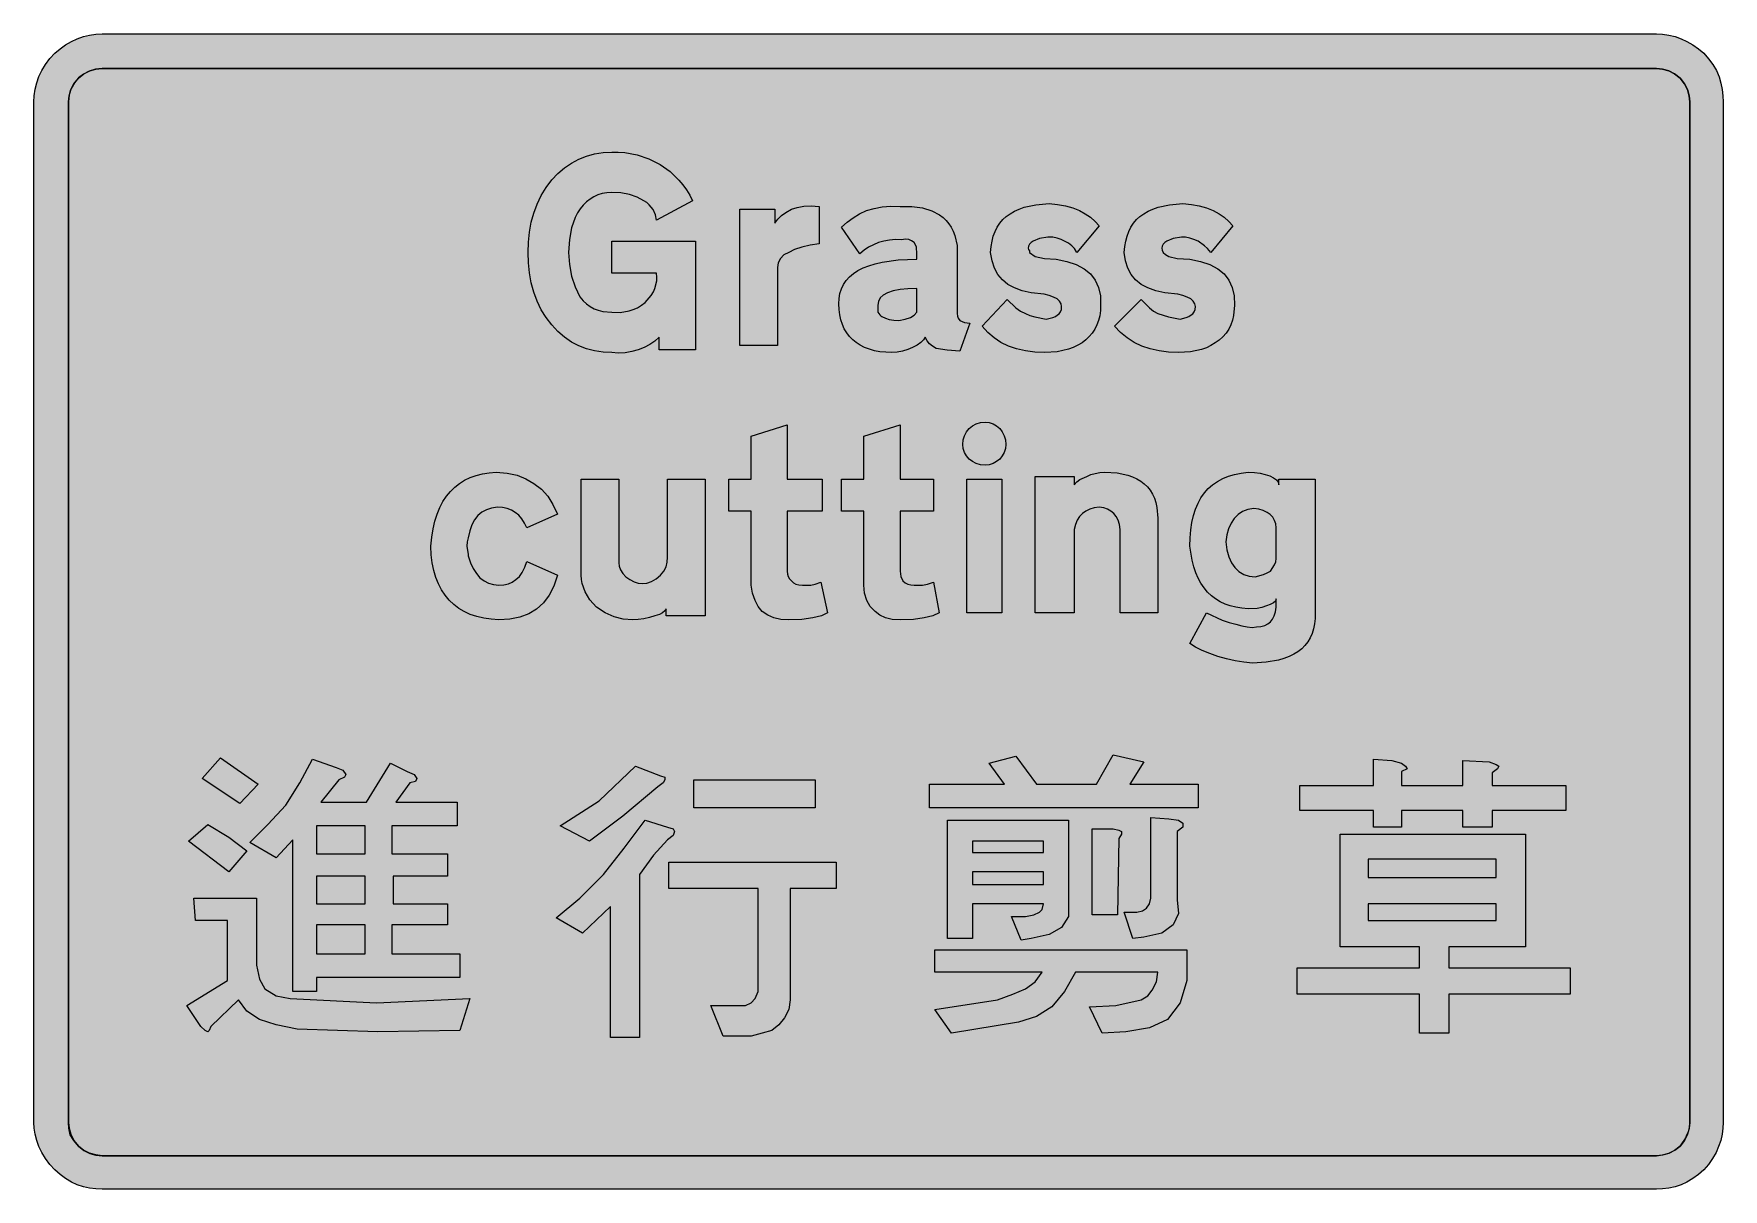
# Model space of a CAD drawing. Header units: metres. Extents: x 102 to 466, y 12 to 261.
import ezdxf

# ---------------------------------------------------------------- set-up
doc = ezdxf.new("R2010")
doc.units = ezdxf.units.M
doc.layers.add('FILL_BLACK_000000', color=7, linetype='Continuous', true_color=0x000000)
doc.layers.add('FILL_WHITE_FFFFFF', color=7, linetype='Continuous', true_color=0xffffff)

msp = doc.modelspace()

# ---------------------------------------------------------------- hatches: boundary and pattern name
at = {"layer": 'FILL_BLACK_000000', "true_color": 0x000000}
h = msp.add_hatch(color=7, dxfattribs=at)
h.dxf.hatch_style = 1
h.paths.add_polyline_path([(454.4, 261.02), (455.73, 260.68), (457.03, 260.21), (458.31, 259.62), (459.56, 258.9), (460.76, 258.06), (461.91, 257.1), (462.97, 255.92), (463.9, 254.66), (464.65, 253.35), (465.21, 252), (465.6, 250.65), (465.88, 249.3), (466.05, 247.95), (466.11, 246.6), (466.11, 26.7), (466.05, 25.44), (465.88, 24.14), (465.57, 22.81), (465.13, 21.49), (464.56, 20.18), (463.83, 18.9), (462.95, 17.66), (461.91, 16.5), (460.76, 15.46), (459.56, 14.58), (458.31, 13.85), (457.03, 13.27), (455.73, 12.84), (454.4, 12.53), (453.06, 12.36), (451.71, 12.3), (116.91, 12.3), (115.56, 12.36), (114.22, 12.53), (112.89, 12.84), (111.58, 13.27), (110.31, 13.85), (109.06, 14.58), (107.86, 15.46), (106.71, 16.5), (105.66, 17.66), (104.74, 18.9), (103.97, 20.18), (103.33, 21.49), (102.84, 22.81), (102.49, 24.14), (102.28, 25.44), (102.21, 26.7), (102.21, 246.6), (102.28, 247.96), (102.49, 249.34), (102.84, 250.71), (103.33, 252.07), (103.97, 253.41), (104.74, 254.7), (105.66, 255.94), (106.71, 257.1), (107.86, 258.06), (109.06, 258.9), (110.31, 259.62), (111.58, 260.21), (112.89, 260.68), (114.22, 261.02), (115.56, 261.23), (116.91, 261.3), (451.71, 261.3), (453.06, 261.23), (454.4, 261.02)])
h.paths.add_polyline_path([(114.14, 253.27), (112.92, 252.63), (111.85, 251.77), (110.96, 250.72), (110.29, 249.5), (109.86, 248.12), (109.71, 246.6), (109.71, 26.7), (109.83, 25.48), (110.2, 24.15), (110.85, 22.82), (111.81, 21.6), (112.99, 20.64), (114.25, 19.99), (115.56, 19.62), (116.91, 19.5), (451.71, 19.5), (453.06, 19.69), (454.41, 20.1), (455.72, 20.74), (456.81, 21.6), (457.67, 22.8), (458.03, 23.37), (458.31, 24), (458.66, 24.72), (458.83, 25.46), (458.91, 26.7), (458.91, 246.6), (458.79, 247.95), (458.42, 249.26), (457.77, 250.52), (456.81, 251.7), (455.63, 252.66), (454.37, 253.31), (453.06, 253.68), (451.71, 253.8), (116.91, 253.8), (115.48, 253.66), (114.14, 253.27)], flags=16)
h = msp.add_hatch(color=7, dxfattribs=at)
h.dxf.hatch_style = 1
h.paths.add_polyline_path([(208.78, 216.42), (209, 218.58), (209.37, 220.67), (209.91, 222.67), (210.61, 224.6), (211.49, 226.43), (212.56, 228.17), (213.81, 229.8), (215.1, 231.18), (216.5, 232.38), (218, 233.41), (219.58, 234.26), (221.26, 234.93), (223.01, 235.41), (224.83, 235.7), (226.71, 235.8), (228.11, 235.8), (229.49, 235.71), (232.17, 235.21), (234.72, 234.35), (237.1, 233.14), (239.26, 231.6), (241.18, 229.77), (242.03, 228.75), (242.81, 227.66), (243.5, 226.51), (244.11, 225.3), (236.31, 221.1), (236.14, 222.26), (235.63, 223.42), (234.79, 224.47), (234.24, 224.92), (233.61, 225.3), (232.15, 226.09), (230.5, 226.65), (228.67, 226.99), (226.71, 227.1), (225.67, 227.04), (224.67, 226.87), (223.74, 226.58), (222.85, 226.18), (222.03, 225.68), (221.26, 225.07), (220.56, 224.37), (219.92, 223.57), (219.35, 222.69), (218.85, 221.71), (218.06, 219.51), (217.58, 216.99), (217.41, 214.2), (217.57, 211.56), (218.05, 209.06), (218.8, 206.73), (219.81, 204.6), (220.51, 203.77), (221.27, 203.07), (222.07, 202.5), (222.92, 202.05), (223.81, 201.71), (224.75, 201.48), (226.71, 201.3), (228.55, 201.25), (230.42, 201.56), (231.34, 201.87), (232.24, 202.27), (233.1, 202.78), (233.91, 203.4), (235.18, 204.9), (235.68, 205.68), (236.01, 206.4), (236.38, 208.05), (236.43, 208.85), (236.31, 209.7), (226.71, 209.7), (226.71, 216.6), (244.71, 216.6), (244.71, 193.2), (236.91, 193.2), (236.91, 195.9), (235.95, 195.06), (234.88, 194.32), (233.7, 193.71), (232.41, 193.2), (231.01, 192.81), (229.56, 192.56), (228.11, 192.48), (226.71, 192.6), (224.83, 192.69), (223.01, 192.95), (221.26, 193.39), (219.58, 194.02), (218, 194.86), (216.5, 195.89), (215.1, 197.14), (213.81, 198.6), (212.56, 200.14), (211.49, 201.84), (210.61, 203.67), (209.91, 205.61), (209.37, 207.66), (209, 209.78), (208.78, 211.97), (208.71, 214.2), (208.78, 216.42)])
h = msp.add_hatch(color=7, dxfattribs=at)
h.dxf.hatch_style = 1
h.paths.add_polyline_path([(254.31, 223.5), (261.81, 223.5), (261.81, 220.5), (262.5, 221.35), (263.27, 222.11), (264.21, 222.82), (265.41, 223.5), (266.64, 223.89), (268.07, 224.14), (269.67, 224.22), (271.41, 224.1), (271.41, 216), (269.45, 215.72), (267.66, 215.32), (266.09, 214.82), (264.81, 214.2), (263.8, 213.64), (263.05, 212.89), (262.57, 211.96), (262.41, 210.9), (262.41, 194.1), (254.31, 194.1), (254.31, 223.5)])
h = msp.add_hatch(color=7, dxfattribs=at)
h.dxf.hatch_style = 1
h.paths.add_polyline_path([(292.33, 215.32), (292.16, 215.84), (291.81, 216.3), (291.3, 216.69), (290.68, 216.94), (289.95, 217.02), (289.11, 216.9), (287.79, 216.94), (286.52, 216.85), (285.31, 216.64), (284.16, 216.3), (283.06, 215.85), (282.02, 215.3), (281.04, 214.64), (280.11, 213.9), (276.21, 219.6), (277.39, 220.67), (278.68, 221.62), (280.09, 222.47), (281.61, 223.2), (283.24, 223.64), (284.98, 223.99), (286.84, 224.17), (288.81, 224.1), (291.37, 224.07), (293.64, 223.76), (295.63, 223.16), (297.32, 222.26), (298.06, 221.71), (298.72, 221.07), (299.31, 220.37), (299.82, 219.59), (300.26, 218.73), (300.62, 217.8), (301.11, 215.7), (301.11, 201), (301.16, 200.43), (301.3, 200.02), (301.71, 199.5), (302.65, 199.09), (303.81, 198.9), (301.71, 192.9), (298.93, 193.09), (296.61, 193.5), (295.81, 193.96), (295.18, 194.47), (294.67, 195.1), (294.21, 195.9), (293.85, 195.33), (293.25, 194.75), (292.46, 194.2), (291.51, 193.69), (290.45, 193.25), (289.32, 192.9), (288.16, 192.68), (287.01, 192.6), (284.45, 192.78), (283.28, 193), (282.19, 193.31), (281.18, 193.71), (280.24, 194.18), (279.38, 194.74), (278.61, 195.37), (277.92, 196.09), (277.32, 196.88), (276.8, 197.74), (276.38, 198.67), (276.05, 199.68), (275.8, 200.75), (275.66, 201.89), (275.61, 203.1), (275.67, 204.25), (275.86, 205.32), (276.18, 206.33), (276.63, 207.26), (277.21, 208.12), (277.92, 208.91), (278.76, 209.62), (279.73, 210.26), (280.84, 210.83), (282.08, 211.32), (283.46, 211.74), (284.98, 212.09), (288.42, 212.55), (292.41, 212.7), (292.41, 213.9), (292.33, 215.32)])
h.paths.add_polyline_path([(284.46, 200.74), (284.68, 200.5), (284.91, 200.4), (285.64, 200.01), (286.48, 199.72), (287.44, 199.56), (288.51, 199.5), (289.92, 199.78), (291.02, 200.17), (291.84, 200.68), (292.41, 201.3), (292.41, 206.4), (290.5, 206.34), (288.81, 206.17), (287.35, 205.89), (286.11, 205.5), (285.15, 204.99), (284.5, 204.37), (284.13, 203.64), (284.01, 202.8), (284.01, 201.3), (284.46, 200.74)], flags=16)
h = msp.add_hatch(color=7, dxfattribs=at)
h.dxf.hatch_style = 1
h.paths.add_polyline_path([(331.96, 201.65), (331.8, 200.55), (331.55, 199.52), (331.19, 198.55), (330.74, 197.64), (330.19, 196.8), (329.55, 196.03), (328.82, 195.34), (328.01, 194.71), (327.1, 194.17), (326.12, 193.7), (325.05, 193.31), (322.68, 192.78), (320.01, 192.6), (317.83, 192.68), (315.79, 192.94), (313.89, 193.38), (312.13, 193.99), (310.52, 194.78), (309.04, 195.76), (307.71, 196.94), (306.51, 198.3), (311.91, 204), (313.75, 202.27), (314.74, 201.55), (315.81, 201), (316.77, 200.6), (317.83, 200.29), (320.31, 199.8), (321.73, 200.14), (322.25, 200.35), (322.71, 200.7), (323.1, 200.98), (323.38, 201.37), (323.55, 201.88), (323.61, 202.5), (323.5, 203.13), (323.17, 203.69), (322.63, 204.16), (321.88, 204.56), (320.94, 204.89), (319.81, 205.16), (317.01, 205.5), (315.11, 205.92), (313.46, 206.52), (312.04, 207.3), (310.86, 208.27), (309.9, 209.44), (309.16, 210.82), (308.63, 212.4), (308.31, 214.2), (308.41, 215.45), (308.61, 216.62), (308.89, 217.71), (309.27, 218.71), (309.73, 219.63), (310.29, 220.48), (310.94, 221.24), (311.68, 221.92), (312.52, 222.53), (313.44, 223.07), (314.46, 223.52), (315.57, 223.9), (318.06, 224.45), (320.91, 224.7), (322.75, 224.52), (324.45, 224.2), (326.01, 223.76), (327.43, 223.2), (328.71, 222.53), (329.85, 221.75), (330.85, 220.87), (331.71, 219.9), (326.91, 214.2), (326.4, 215), (325.78, 215.62), (325.05, 216.14), (324.21, 216.6), (323.48, 216.99), (322.63, 217.27), (321.68, 217.44), (320.61, 217.5), (318.81, 217.17), (317.5, 216.64), (317.03, 216.31), (316.69, 215.94), (316.48, 215.54), (316.41, 215.1), (316.45, 214.8), (316.71, 214.5), (316.71, 214.2), (317.91, 213.3), (319.93, 212.89), (322.41, 212.7), (324.73, 212.25), (326.74, 211.57), (328.43, 210.67), (329.8, 209.55), (330.84, 208.2), (331.56, 206.62), (331.95, 204.82), (332.01, 202.8), (331.96, 201.65)])
h = msp.add_hatch(color=7, dxfattribs=at)
h.dxf.hatch_style = 1
h.paths.add_polyline_path([(360.63, 200.62), (360.4, 199.58), (360.06, 198.6), (359.61, 197.67), (359.04, 196.81), (358.34, 196.02), (357.51, 195.3), (356.68, 194.67), (355.77, 194.12), (354.78, 193.65), (353.72, 193.27), (351.39, 192.77), (348.81, 192.6), (346.63, 192.68), (344.59, 192.94), (342.68, 193.38), (340.9, 193.99), (339.24, 194.78), (337.71, 195.76), (336.3, 196.94), (335.01, 198.3), (340.71, 204), (342.51, 202.27), (343.41, 201.55), (344.31, 201), (346.6, 200.29), (349.11, 199.8), (350.42, 200.14), (351.01, 200.35), (351.51, 200.7), (351.9, 200.98), (352.18, 201.37), (352.35, 201.88), (352.41, 202.5), (352.3, 203.13), (351.97, 203.69), (351.43, 204.16), (350.68, 204.56), (349.74, 204.89), (348.61, 205.16), (345.81, 205.5), (343.9, 205.92), (342.21, 206.52), (340.76, 207.3), (339.55, 208.27), (338.57, 209.44), (337.84, 210.82), (337.35, 212.4), (337.11, 214.2), (337.21, 215.45), (337.41, 216.62), (337.69, 217.71), (338.07, 218.71), (338.53, 219.63), (339.09, 220.48), (339.74, 221.24), (340.48, 221.92), (341.32, 222.53), (342.24, 223.07), (343.26, 223.52), (344.37, 223.9), (346.86, 224.45), (349.71, 224.7), (351.55, 224.52), (353.25, 224.2), (354.81, 223.76), (356.23, 223.2), (357.51, 222.53), (358.65, 221.75), (359.65, 220.87), (360.51, 219.9), (355.71, 214.2), (355.03, 215), (354.36, 215.62), (353.01, 216.6), (352.11, 216.99), (351.21, 217.27), (350.31, 217.44), (349.41, 217.5), (347.61, 217.17), (346.3, 216.64), (345.83, 216.31), (345.49, 215.94), (345.28, 215.54), (345.21, 215.1), (345.25, 214.65), (345.51, 214.2), (346, 213.75), (346.71, 213.3), (348.51, 212.89), (351.21, 212.7), (353.53, 212.25), (355.54, 211.57), (357.23, 210.67), (358.6, 209.55), (359.64, 208.2), (360.36, 206.62), (360.75, 204.82), (360.81, 202.8), (360.63, 200.62)])
h = msp.add_hatch(color=7, dxfattribs=at)
h.dxf.hatch_style = 1
h.paths.add_polyline_path([(272.01, 165.3), (272.01, 158.4), (264.51, 158.4), (264.51, 145.5), (264.57, 144.88), (264.73, 144.34), (265.02, 143.85), (265.41, 143.4), (265.87, 143.01), (266.38, 142.72), (267.01, 142.56), (267.81, 142.5), (269.61, 142.5), (270.55, 142.69), (271.71, 143.1), (273.21, 136.5), (271.86, 135.89), (270.02, 135.41), (267.68, 135.11), (264.81, 135), (263.12, 135.11), (261.62, 135.45), (260.3, 136.01), (259.11, 136.8), (258.27, 137.86), (257.57, 139.2), (257.04, 140.77), (256.71, 142.5), (256.71, 158.4), (251.91, 158.4), (251.91, 165.3), (256.71, 165.3), (256.71, 174.6), (264.51, 177), (264.51, 165.3), (272.01, 165.3)])
h = msp.add_hatch(color=7, dxfattribs=at)
h.dxf.hatch_style = 1
h.paths.add_polyline_path([(296.01, 165.3), (296.01, 158.4), (288.81, 158.4), (288.81, 145.5), (289, 144.34), (289.41, 143.4), (289.91, 143.01), (290.5, 142.72), (291.14, 142.56), (291.81, 142.5), (293.61, 142.5), (294.7, 142.69), (296.01, 143.1), (297.21, 136.5), (295.86, 135.89), (294.02, 135.41), (291.68, 135.11), (288.81, 135), (287.12, 135.11), (285.66, 135.45), (284.42, 136.01), (283.41, 136.8), (282.4, 137.86), (281.65, 139.2), (281.17, 140.77), (281.01, 142.5), (281.01, 158.4), (276.21, 158.4), (276.21, 165.3), (281.01, 165.3), (281.01, 174.6), (288.81, 177), (288.81, 165.3), (296.01, 165.3)])
h = msp.add_hatch(color=7, dxfattribs=at)
h.dxf.hatch_style = 1
h.paths.add_polyline_path([(311.52, 171.92), (311.24, 171.08), (310.82, 170.32), (310.26, 169.65), (309.59, 169.09), (308.83, 168.67), (307.99, 168.39), (307.11, 168.3), (306.13, 168.39), (305.22, 168.67), (304.4, 169.09), (303.7, 169.65), (303.12, 170.32), (302.68, 171.08), (302.41, 171.92), (302.31, 172.8), (302.41, 173.78), (302.68, 174.69), (303.12, 175.51), (303.7, 176.21), (304.4, 176.79), (305.22, 177.23), (306.13, 177.5), (307.11, 177.6), (307.99, 177.5), (308.83, 177.23), (309.59, 176.79), (310.26, 176.21), (310.82, 175.51), (311.24, 174.69), (311.52, 173.78), (311.61, 172.8), (311.52, 171.92)])
h = msp.add_hatch(color=7, dxfattribs=at)
h.dxf.hatch_style = 1
h.paths.add_polyline_path([(204.17, 166.64), (206.31, 166.16), (208.22, 165.41), (209.91, 164.4), (211.55, 163.16), (212.91, 161.66), (214.04, 159.89), (215.01, 157.8), (208.41, 154.8), (207.92, 155.85), (207.34, 156.77), (206.68, 157.54), (205.93, 158.17), (205.11, 158.67), (204.19, 159.02), (203.19, 159.23), (202.11, 159.3), (200.83, 159.1), (199.69, 158.73), (198.69, 158.19), (197.83, 157.46), (197.12, 156.55), (196.54, 155.46), (196.11, 154.18), (195.81, 152.7), (195.55, 151.8), (195.51, 150.9), (195.81, 149.1), (195.81, 148.8), (196.3, 147.32), (196.88, 146.04), (197.56, 144.96), (198.32, 144.07), (199.19, 143.39), (200.16, 142.89), (201.23, 142.6), (202.41, 142.5), (203.48, 142.56), (204.43, 142.76), (205.28, 143.13), (206.01, 143.7), (206.81, 144.31), (207.43, 145.2), (207.95, 146.32), (208.41, 147.6), (215.01, 144.6), (214.22, 142.29), (213.21, 140.32), (211.97, 138.66), (210.51, 137.32), (208.82, 136.3), (206.91, 135.57), (204.77, 135.14), (202.41, 135), (200.72, 135.12), (199.12, 135.35), (197.63, 135.7), (196.23, 136.18), (194.94, 136.77), (193.75, 137.47), (192.67, 138.3), (191.68, 139.24), (190.81, 140.29), (190.04, 141.47), (189.38, 142.75), (188.83, 144.15), (188.38, 145.67), (188.05, 147.3), (187.82, 149.04), (187.71, 150.9), (187.92, 152.81), (188.23, 154.59), (188.63, 156.24), (189.11, 157.77), (189.69, 159.18), (190.35, 160.47), (191.11, 161.63), (191.95, 162.67), (192.88, 163.6), (193.89, 164.41), (195, 165.09), (196.19, 165.67), (197.47, 166.12), (198.83, 166.46), (200.28, 166.69), (201.81, 166.8), (204.17, 166.64)])
h = msp.add_hatch(color=7, dxfattribs=at)
h.dxf.hatch_style = 1
h.paths.add_polyline_path([(246.81, 165.3), (246.81, 135.9), (238.41, 135.9), (238.41, 137.4), (238.12, 136.95), (237.66, 136.54), (236.98, 136.18), (236.01, 135.9), (234.84, 135.51), (233.61, 135.22), (232.38, 135.06), (231.21, 135), (229.19, 135.17), (227.2, 135.67), (225.26, 136.52), (223.41, 137.7), (222.01, 139.33), (220.97, 141.04), (220.33, 142.8), (220.17, 143.7), (220.11, 144.6), (220.11, 165.3), (228.21, 165.3), (228.21, 147.3), (228.32, 146.58), (228.62, 145.8), (229.1, 145.02), (229.71, 144.3), (230.61, 143.69), (231.51, 143.21), (232.41, 142.91), (233.31, 142.8), (234.26, 142.91), (235.26, 143.25), (236.26, 143.81), (237.21, 144.6), (237.92, 145.5), (238.41, 146.4), (238.67, 147.45), (238.71, 148.5), (238.71, 165.3), (246.81, 165.3)])
h = msp.add_hatch(color=7, dxfattribs=at)
h.dxf.hatch_style = 1
h.paths.add_polyline_path([(303.21, 136.5), (303.21, 165.3), (310.71, 165.3), (310.71, 136.5), (303.21, 136.5)])
h = msp.add_hatch(color=7, dxfattribs=at)
h.dxf.hatch_style = 1
h.paths.add_polyline_path([(336.21, 136.5), (336.21, 153.6), (336.21, 153.9), (336.21, 154.2), (336.21, 154.5), (336.04, 155.56), (335.76, 156.47), (335.37, 157.26), (334.86, 157.91), (334.24, 158.44), (333.51, 158.85), (332.67, 159.13), (331.71, 159.3), (330.64, 159.13), (329.68, 158.85), (328.84, 158.44), (328.11, 157.91), (327.49, 157.26), (326.98, 156.47), (326.59, 155.56), (326.31, 154.5), (326.31, 136.5), (317.91, 136.5), (317.91, 165.9), (326.31, 165.9), (326.31, 164.1), (326.86, 164.72), (327.55, 165.22), (329.01, 165.9), (329.91, 166.29), (330.85, 166.57), (331.84, 166.74), (332.91, 166.8), (335.55, 166.65), (337.86, 166.18), (338.88, 165.83), (339.81, 165.41), (340.66, 164.91), (341.42, 164.32), (342.1, 163.67), (342.68, 162.93), (343.18, 162.12), (343.58, 161.23), (343.9, 160.26), (344.13, 159.22), (344.31, 156.9), (344.31, 156.6), (344.31, 156.3), (344.31, 136.5), (336.21, 136.5)])
h = msp.add_hatch(color=7, dxfattribs=at)
h.dxf.hatch_style = 1
h.paths.add_polyline_path([(377.89, 133.08), (377.57, 132.07), (377.16, 131.14), (376.64, 130.28), (376.02, 129.49), (375.31, 128.78), (374.5, 128.14), (373.59, 127.57), (372.59, 127.08), (371.5, 126.66), (370.32, 126.31), (367.69, 125.85), (364.71, 125.7), (362.87, 125.88), (361, 126.19), (359.12, 126.61), (357.28, 127.12), (355.53, 127.73), (353.91, 128.4), (352.45, 129.13), (351.21, 129.9), (354.81, 136.5), (358.18, 134.96), (359.7, 134.43), (361.11, 134.1), (362.4, 133.71), (363.58, 133.46), (364.65, 133.38), (365.61, 133.5), (366.55, 133.57), (367.36, 133.78), (368.05, 134.12), (368.61, 134.59), (369.06, 135.18), (369.41, 135.9), (369.65, 136.74), (369.81, 137.7), (369.81, 139.5), (369.65, 139.05), (369.21, 138.64), (368.54, 138.28), (367.71, 138), (366.76, 137.65), (365.76, 137.47), (363.81, 137.4), (362.44, 137.51), (361.15, 137.71), (359.94, 138.01), (358.8, 138.41), (357.75, 138.91), (356.76, 139.51), (355.86, 140.21), (355.03, 141), (354.29, 141.89), (353.61, 142.88), (353.02, 143.97), (352.5, 145.16), (352.06, 146.45), (351.7, 147.83), (351.21, 150.9), (351.26, 152.7), (351.41, 154.4), (351.65, 155.99), (352, 157.48), (352.44, 158.85), (352.98, 160.12), (353.62, 161.28), (354.36, 162.34), (355.2, 163.28), (356.13, 164.12), (357.17, 164.84), (358.3, 165.45), (359.53, 165.96), (360.86, 166.35), (362.28, 166.63), (363.81, 166.8), (365.13, 166.75), (366.36, 166.59), (367.48, 166.34), (368.46, 166.01), (369.27, 165.61), (369.88, 165.15), (370.27, 164.65), (370.41, 164.1), (370.41, 165.3), (378.21, 165.3), (378.21, 135.3), (378.1, 134.15), (377.89, 133.08)])
h.paths.add_polyline_path([(369.48, 156.43), (369.08, 157.1), (368.53, 157.69), (367.85, 158.17), (367.03, 158.55), (366.08, 158.83), (365.01, 159), (363.73, 158.78), (362.6, 158.34), (361.61, 157.7), (360.77, 156.86), (360.09, 155.84), (359.57, 154.65), (359.21, 153.3), (359.01, 151.8), (359.22, 150.1), (359.61, 148.6), (360.19, 147.32), (360.92, 146.25), (361.81, 145.41), (362.85, 144.8), (364.02, 144.43), (365.31, 144.3), (367.07, 144.79), (367.88, 145.1), (368.61, 145.5), (369.43, 146.85), (369.71, 147.52), (369.81, 148.2), (369.81, 154.8), (369.73, 155.66), (369.48, 156.43)], flags=16)
h = msp.add_hatch(color=7, dxfattribs=at)
h.dxf.hatch_style = 1
h.paths.add_polyline_path([(313.71, 105.6), (318.21, 99.6), (331.11, 99.6), (334.71, 105.9), (341.31, 104.4), (338.31, 99.6), (353.01, 99.6), (353.01, 94.5), (295.11, 94.5), (295.11, 99.6), (311.31, 99.6), (308.01, 104.1), (313.71, 105.6)])
h = msp.add_hatch(color=7, dxfattribs=at)
h.dxf.hatch_style = 1
h.paths.add_polyline_path([(138.51, 100.8), (142.41, 105.3), (150.51, 99.6), (146.61, 95.4), (138.51, 100.8)])
h = msp.add_hatch(color=7, dxfattribs=at)
h.dxf.hatch_style = 1
h.paths.add_polyline_path([(162.21, 105), (167.31, 103.2), (168.81, 102.6), (169.41, 101.7), (169.11, 101.1), (167.91, 100.5), (164.01, 95.7), (173.91, 95.7), (179.01, 104.1), (182.61, 102.3), (184.11, 101.7), (184.71, 100.8), (184.41, 100.2), (183.21, 99.9), (180.21, 95.7), (193.41, 95.7), (193.41, 90.6), (179.31, 90.6), (179.31, 84.6), (191.31, 84.6), (191.31, 79.8), (179.61, 79.8), (179.61, 73.8), (191.31, 73.8), (191.31, 69.3), (179.31, 69.3), (179.31, 63), (194.01, 63), (194.01, 57.9), (163.11, 57.9), (163.11, 54.9), (158.01, 54.9), (158.01, 87.6), (154.41, 83.7), (148.71, 87), (152.61, 90.9), (156.51, 95.1), (159.51, 99.9), (162.21, 105)])
h.paths.add_polyline_path([(163.11, 84.6), (173.61, 84.6), (173.61, 90.6), (163.11, 90.6), (163.11, 84.6)], flags=16)
h.paths.add_polyline_path([(163.11, 79.8), (163.11, 73.8), (173.61, 73.8), (173.61, 79.8), (163.11, 79.8)], flags=16)
h.paths.add_polyline_path([(173.61, 69.3), (163.11, 69.3), (163.11, 63), (173.61, 63), (173.61, 69.3)], flags=16)
h = msp.add_hatch(color=7, dxfattribs=at)
h.dxf.hatch_style = 1
h.paths.add_polyline_path([(224.01, 96), (231.81, 103.5), (237.21, 101.4), (238.11, 101.1), (238.11, 100.5), (237.81, 99.9), (236.61, 99), (229.11, 92.7), (221.91, 87.3), (215.61, 90.6), (224.01, 96)])
h = msp.add_hatch(color=7, dxfattribs=at)
h.dxf.hatch_style = 1
h.paths.add_polyline_path([(374.91, 99.3), (390.81, 99.3), (390.81, 105), (394.71, 104.7), (396.81, 104.1), (397.71, 103.5), (398.01, 102.9), (396.81, 102.3), (396.81, 99.3), (410.01, 99.3), (410.01, 104.7), (415.71, 104.4), (417.21, 103.8), (417.81, 103.5), (417.51, 102.9), (416.31, 102), (416.31, 99.3), (432.21, 99.3), (432.21, 93.9), (416.31, 93.9), (416.31, 90.3), (410.01, 90.3), (410.01, 93.9), (396.81, 93.9), (396.81, 90.3), (390.81, 90.3), (390.81, 93.9), (374.91, 93.9), (374.91, 99.3)])
h = msp.add_hatch(color=7, dxfattribs=at)
h.dxf.hatch_style = 1
h.paths.add_polyline_path([(270.51, 100.5), (270.51, 94.5), (244.41, 94.5), (244.41, 100.5), (270.51, 100.5)])
h = msp.add_hatch(color=7, dxfattribs=at)
h.dxf.hatch_style = 1
h.paths.add_polyline_path([(219.81, 75), (224.91, 80.1), (229.41, 85.8), (233.91, 91.8), (238.71, 90.3), (239.91, 90), (240.21, 89.4), (239.91, 88.5), (238.71, 87.6), (235.71, 84.3), (232.71, 80.1), (232.71, 45), (226.41, 45), (226.41, 73.2), (220.41, 67.5), (214.71, 70.8), (219.81, 75)])
h = msp.add_hatch(color=7, dxfattribs=at)
h.dxf.hatch_style = 1
h.paths.add_polyline_path([(325.11, 71.1), (323.61, 68.7), (320.91, 67.2), (317.01, 66.3), (314.91, 66), (312.81, 71.1), (315.81, 71.1), (317.61, 71.4), (318.81, 72), (319.41, 72.6), (319.71, 73.8), (304.41, 73.8), (304.41, 66.3), (299.01, 66.3), (299.01, 91.8), (325.11, 91.8), (325.11, 74.4), (325.11, 71.1)])
h.paths.add_polyline_path([(304.41, 87.3), (304.41, 84.9), (319.71, 84.9), (319.71, 87.3), (304.41, 87.3)], flags=16)
h.paths.add_polyline_path([(319.71, 80.7), (304.41, 80.7), (304.41, 78), (319.71, 78), (319.71, 80.7)], flags=16)
h = msp.add_hatch(color=7, dxfattribs=at)
h.dxf.hatch_style = 1
h.paths.add_polyline_path([(346.71, 92.1), (348.81, 91.8), (349.71, 91.2), (349.71, 90.3), (348.51, 89.4), (348.51, 74.7), (348.81, 71.7), (347.61, 69.3), (345.21, 67.5), (341.31, 66.6), (338.91, 66.3), (337.11, 72), (339.81, 72), (341.01, 72.3), (341.91, 72.9), (342.51, 73.8), (342.81, 75), (342.81, 92.4), (346.71, 92.1)])
h = msp.add_hatch(color=7, dxfattribs=at)
h.dxf.hatch_style = 1
h.paths.add_polyline_path([(135.51, 87.3), (139.71, 90.9), (144.21, 88.2), (148.11, 85.2), (144.21, 80.7), (135.51, 87.3)])
h = msp.add_hatch(color=7, dxfattribs=at)
h.dxf.hatch_style = 1
h.paths.add_polyline_path([(334.71, 90), (335.91, 89.7), (336.51, 89.4), (336.51, 88.8), (335.91, 87.9), (335.61, 71.4), (330.21, 71.4), (330.21, 90), (334.71, 90)])
h = msp.add_hatch(color=7, dxfattribs=at)
h.dxf.hatch_style = 1
h.paths.add_polyline_path([(407.01, 64.5), (407.01, 60), (433.11, 60), (433.11, 54.3), (407.01, 54.3), (407.01, 45.9), (400.71, 45.9), (400.71, 54.3), (374.31, 54.3), (374.31, 60), (400.71, 60), (400.71, 64.5), (383.61, 64.5), (383.61, 88.8), (423.51, 88.8), (423.51, 64.5), (407.01, 64.5)])
h.paths.add_polyline_path([(389.61, 73.8), (389.61, 70.2), (417.21, 70.2), (417.21, 73.8), (389.61, 73.8)], flags=16)
h.paths.add_polyline_path([(417.21, 83.4), (389.61, 83.4), (389.61, 79.5), (417.21, 79.5), (417.21, 83.4)], flags=16)
h = msp.add_hatch(color=7, dxfattribs=at)
h.dxf.hatch_style = 1
h.paths.add_polyline_path([(239.01, 77.1), (239.01, 82.8), (275.01, 82.8), (275.01, 77.1), (265.11, 77.1), (265.11, 55.5), (265.11, 53.1), (264.81, 51), (263.91, 49.2), (262.71, 47.7), (261.21, 46.5), (259.11, 45.9), (256.71, 45.3), (254.01, 45.3), (250.71, 45.3), (248.01, 51.9), (255.51, 51.9), (256.71, 52.5), (257.61, 53.4), (258.21, 54.9), (258.21, 56.7), (258.21, 77.1), (239.01, 77.1)])
h = msp.add_hatch(color=7, dxfattribs=at)
h.dxf.hatch_style = 1
h.paths.add_polyline_path([(150.21, 75), (150.21, 60.6), (150.81, 57.6), (152.01, 55.5), (154.41, 54), (157.41, 53.4), (176.01, 52.5), (196.11, 53.4), (194.01, 46.5), (176.31, 46.2), (158.91, 46.8), (154.41, 47.7), (150.81, 48.9), (148.11, 50.7), (146.31, 53.1), (140.31, 47.4), (140.01, 46.5), (139.71, 46.2), (139.11, 46.5), (138.21, 47.4), (135.21, 51.9), (143.91, 57.3), (143.91, 70.2), (137.01, 70.2), (136.71, 75), (150.21, 75)])
h = msp.add_hatch(color=7, dxfattribs=at)
h.dxf.hatch_style = 1
h.paths.add_polyline_path([(350.61, 63.9), (350.61, 57.3), (349.11, 52.5), (346.41, 48.9), (342.51, 47.1), (337.41, 46.2), (332.31, 45.9), (329.61, 51.6), (335.31, 51.9), (340.71, 53.1), (342.21, 54), (343.11, 55.2), (344.01, 57), (344.31, 59.1), (326.61, 59.1), (324.21, 54.9), (321.51, 51.6), (318.21, 49.5), (314.31, 48.3), (299.91, 45.9), (296.31, 51), (309.81, 53.1), (313.11, 54.3), (315.81, 55.5), (317.91, 57), (319.41, 59.1), (296.31, 59.1), (296.31, 63.9), (350.61, 63.9)])
at = {"layer": 'FILL_WHITE_FFFFFF', "true_color": 0xffffff}
h = msp.add_hatch(color=7, dxfattribs=at)
h.dxf.hatch_style = 1
h.paths.add_polyline_path([(451.71, 253.8), (453.06, 253.68), (454.37, 253.31), (455.63, 252.66), (456.81, 251.7), (457.77, 250.52), (458.42, 249.26), (458.79, 247.95), (458.91, 246.6), (458.91, 26.7), (458.79, 25.48), (458.42, 24.15), (457.77, 22.82), (456.81, 21.6), (455.63, 20.64), (454.37, 19.99), (453.06, 19.62), (451.71, 19.5), (116.91, 19.5), (115.56, 19.69), (114.21, 20.1), (112.9, 20.74), (111.81, 21.6), (110.8, 22.8), (110.01, 24), (109.75, 25.46), (109.71, 26.7), (109.71, 246.6), (109.83, 247.95), (110.2, 249.26), (110.85, 250.52), (111.81, 251.7), (112.99, 252.66), (114.25, 253.31), (115.56, 253.68), (116.91, 253.8), (451.71, 253.8)])

# ---------------------------------------------------------------- linework, layer by layer
at = {"layer": 'FILL_BLACK_000000', "lineweight": 0, "true_color": 0x000000}
for points in [[(454.4, 261.02), (455.73, 260.68), (457.03, 260.21), (458.31, 259.62), (459.56, 258.9), (460.76, 258.06), (461.91, 257.1), (462.97, 255.92), (463.9, 254.66), (464.65, 253.35), (465.21, 252), (465.6, 250.65), (465.88, 249.3), (466.05, 247.95), (466.11, 246.6), (466.11, 26.7), (466.05, 25.44), (465.88, 24.14), (465.57, 22.81), (465.13, 21.49), (464.56, 20.18), (463.83, 18.9), (462.95, 17.66), (461.91, 16.5), (460.76, 15.46), (459.56, 14.58), (458.31, 13.85), (457.03, 13.27), (455.73, 12.84), (454.4, 12.53), (453.06, 12.36), (451.71, 12.3), (116.91, 12.3), (115.56, 12.36), (114.22, 12.53), (112.89, 12.84), (111.58, 13.27), (110.31, 13.85), (109.06, 14.58), (107.86, 15.46), (106.71, 16.5), (105.66, 17.66), (104.74, 18.9), (103.97, 20.18), (103.33, 21.49), (102.84, 22.81), (102.49, 24.14), (102.28, 25.44), (102.21, 26.7), (102.21, 246.6), (102.28, 247.96), (102.49, 249.34), (102.84, 250.71), (103.33, 252.07), (103.97, 253.41), (104.74, 254.7), (105.66, 255.94), (106.71, 257.1), (107.86, 258.06), (109.06, 258.9), (110.31, 259.62), (111.58, 260.21), (112.89, 260.68), (114.22, 261.02), (115.56, 261.23), (116.91, 261.3), (451.71, 261.3), (453.06, 261.23)], [(114.14, 253.27), (112.92, 252.63), (111.85, 251.77), (110.96, 250.72), (110.29, 249.5), (109.86, 248.12), (109.71, 246.6), (109.71, 26.7), (109.83, 25.48), (110.2, 24.15), (110.85, 22.82), (111.81, 21.6), (112.99, 20.64), (114.25, 19.99), (115.56, 19.62), (116.91, 19.5), (451.71, 19.5), (453.06, 19.69), (454.41, 20.1), (455.72, 20.74), (456.81, 21.6), (457.67, 22.8), (458.03, 23.37), (458.31, 24), (458.66, 24.72), (458.83, 25.46), (458.91, 26.7), (458.91, 246.6), (458.79, 247.95), (458.42, 249.26), (457.77, 250.52), (456.81, 251.7), (455.63, 252.66), (454.37, 253.31), (453.06, 253.68), (451.71, 253.8), (116.91, 253.8), (115.48, 253.66)], [(208.78, 216.42), (209, 218.58), (209.37, 220.67), (209.91, 222.67), (210.61, 224.6), (211.49, 226.43), (212.56, 228.17), (213.81, 229.8), (215.1, 231.18), (216.5, 232.38), (218, 233.41), (219.58, 234.26), (221.26, 234.93), (223.01, 235.41), (224.83, 235.7), (226.71, 235.8), (228.11, 235.8), (229.49, 235.71), (232.17, 235.21), (234.72, 234.35), (237.1, 233.14), (239.26, 231.6), (241.18, 229.77), (242.03, 228.75), (242.81, 227.66), (243.5, 226.51), (244.11, 225.3), (236.31, 221.1), (236.14, 222.26), (235.63, 223.42), (234.79, 224.47), (234.24, 224.92), (233.61, 225.3), (232.15, 226.09), (230.5, 226.65), (228.67, 226.99), (226.71, 227.1), (225.67, 227.04), (224.67, 226.87), (223.74, 226.58), (222.85, 226.18), (222.03, 225.68), (221.26, 225.07), (220.56, 224.37), (219.92, 223.57), (219.35, 222.69), (218.85, 221.71), (218.06, 219.51), (217.58, 216.99), (217.41, 214.2), (217.57, 211.56), (218.05, 209.06), (218.8, 206.73), (219.81, 204.6), (220.51, 203.77), (221.27, 203.07), (222.07, 202.5), (222.92, 202.05), (223.81, 201.71), (224.75, 201.48), (226.71, 201.3), (228.55, 201.25), (230.42, 201.56), (231.34, 201.87), (232.24, 202.27), (233.1, 202.78), (233.91, 203.4), (235.18, 204.9), (235.68, 205.68), (236.01, 206.4), (236.38, 208.05), (236.43, 208.85), (236.31, 209.7), (226.71, 209.7), (226.71, 216.6), (244.71, 216.6), (244.71, 193.2), (236.91, 193.2), (236.91, 195.9), (235.95, 195.06), (234.88, 194.32), (233.7, 193.71), (232.41, 193.2), (231.01, 192.81), (229.56, 192.56), (228.11, 192.48), (226.71, 192.6), (224.83, 192.69), (223.01, 192.95), (221.26, 193.39), (219.58, 194.02), (218, 194.86), (216.5, 195.89), (215.1, 197.14), (213.81, 198.6), (212.56, 200.14), (211.49, 201.84), (210.61, 203.67), (209.91, 205.61), (209.37, 207.66), (209, 209.78), (208.78, 211.97), (208.71, 214.2)], [(254.31, 223.5), (261.81, 223.5), (261.81, 220.5), (262.5, 221.35), (263.27, 222.11), (264.21, 222.82), (265.41, 223.5), (266.64, 223.89), (268.07, 224.14), (269.67, 224.22), (271.41, 224.1), (271.41, 216), (269.45, 215.72), (267.66, 215.32), (266.09, 214.82), (264.81, 214.2), (263.8, 213.64), (263.05, 212.89), (262.57, 211.96), (262.41, 210.9), (262.41, 194.1), (254.31, 194.1)], [(292.33, 215.32), (292.16, 215.84), (291.81, 216.3), (291.3, 216.69), (290.68, 216.94), (289.95, 217.02), (289.11, 216.9), (287.79, 216.94), (286.52, 216.85), (285.31, 216.64), (284.16, 216.3), (283.06, 215.85), (282.02, 215.3), (281.04, 214.64), (280.11, 213.9), (276.21, 219.6), (277.39, 220.67), (278.68, 221.62), (280.09, 222.47), (281.61, 223.2), (283.24, 223.64), (284.98, 223.99), (286.84, 224.17), (288.81, 224.1), (291.37, 224.07), (293.64, 223.76), (295.63, 223.16), (297.32, 222.26), (298.06, 221.71), (298.72, 221.07), (299.31, 220.37), (299.82, 219.59), (300.26, 218.73), (300.62, 217.8), (301.11, 215.7), (301.11, 201), (301.16, 200.43), (301.3, 200.02), (301.71, 199.5), (302.65, 199.09), (303.81, 198.9), (301.71, 192.9), (298.93, 193.09), (296.61, 193.5), (295.81, 193.96), (295.18, 194.47), (294.67, 195.1), (294.21, 195.9), (293.85, 195.33), (293.25, 194.75), (292.46, 194.2), (291.51, 193.69), (290.45, 193.25), (289.32, 192.9), (288.16, 192.68), (287.01, 192.6), (284.45, 192.78), (283.28, 193), (282.19, 193.31), (281.18, 193.71), (280.24, 194.18), (279.38, 194.74), (278.61, 195.37), (277.92, 196.09), (277.32, 196.88), (276.8, 197.74), (276.38, 198.67), (276.05, 199.68), (275.8, 200.75), (275.66, 201.89), (275.61, 203.1), (275.67, 204.25), (275.86, 205.32), (276.18, 206.33), (276.63, 207.26), (277.21, 208.12), (277.92, 208.91), (278.76, 209.62), (279.73, 210.26), (280.84, 210.83), (282.08, 211.32), (283.46, 211.74), (284.98, 212.09), (288.42, 212.55), (292.41, 212.7), (292.41, 213.9)], [(331.96, 201.65), (331.8, 200.55), (331.55, 199.52), (331.19, 198.55), (330.74, 197.64), (330.19, 196.8), (329.55, 196.03), (328.82, 195.34), (328.01, 194.71), (327.1, 194.17), (326.12, 193.7), (325.05, 193.31), (322.68, 192.78), (320.01, 192.6), (317.83, 192.68), (315.79, 192.94), (313.89, 193.38), (312.13, 193.99), (310.52, 194.78), (309.04, 195.76), (307.71, 196.94), (306.51, 198.3), (311.91, 204), (313.75, 202.27), (314.74, 201.55), (315.81, 201), (316.77, 200.6), (317.83, 200.29), (320.31, 199.8), (321.73, 200.14), (322.25, 200.35), (322.71, 200.7), (323.1, 200.98), (323.38, 201.37), (323.55, 201.88), (323.61, 202.5), (323.5, 203.13), (323.17, 203.69), (322.63, 204.16), (321.88, 204.56), (320.94, 204.89), (319.81, 205.16), (317.01, 205.5), (315.11, 205.92), (313.46, 206.52), (312.04, 207.3), (310.86, 208.27), (309.9, 209.44), (309.16, 210.82), (308.63, 212.4), (308.31, 214.2), (308.41, 215.45), (308.61, 216.62), (308.89, 217.71), (309.27, 218.71), (309.73, 219.63), (310.29, 220.48), (310.94, 221.24), (311.68, 221.92), (312.52, 222.53), (313.44, 223.07), (314.46, 223.52), (315.57, 223.9), (318.06, 224.45), (320.91, 224.7), (322.75, 224.52), (324.45, 224.2), (326.01, 223.76), (327.43, 223.2), (328.71, 222.53), (329.85, 221.75), (330.85, 220.87), (331.71, 219.9), (326.91, 214.2), (326.4, 215), (325.78, 215.62), (325.05, 216.14), (324.21, 216.6), (323.48, 216.99), (322.63, 217.27), (321.68, 217.44), (320.61, 217.5), (318.81, 217.17), (317.5, 216.64), (317.03, 216.31), (316.69, 215.94), (316.48, 215.54), (316.41, 215.1), (316.45, 214.8), (316.71, 214.5), (316.71, 214.2), (317.91, 213.3), (319.93, 212.89), (322.41, 212.7), (324.73, 212.25), (326.74, 211.57), (328.43, 210.67), (329.8, 209.55), (330.84, 208.2), (331.56, 206.62), (331.95, 204.82), (332.01, 202.8)], [(360.63, 200.62), (360.4, 199.58), (360.06, 198.6), (359.61, 197.67), (359.04, 196.81), (358.34, 196.02), (357.51, 195.3), (356.68, 194.67), (355.77, 194.12), (354.78, 193.65), (353.72, 193.27), (351.39, 192.77), (348.81, 192.6), (346.63, 192.68), (344.59, 192.94), (342.68, 193.38), (340.9, 193.99), (339.24, 194.78), (337.71, 195.76), (336.3, 196.94), (335.01, 198.3), (340.71, 204), (342.51, 202.27), (343.41, 201.55), (344.31, 201), (346.6, 200.29), (349.11, 199.8), (350.42, 200.14), (351.01, 200.35), (351.51, 200.7), (351.9, 200.98), (352.18, 201.37), (352.35, 201.88), (352.41, 202.5), (352.3, 203.13), (351.97, 203.69), (351.43, 204.16), (350.68, 204.56), (349.74, 204.89), (348.61, 205.16), (345.81, 205.5), (343.9, 205.92), (342.21, 206.52), (340.76, 207.3), (339.55, 208.27), (338.57, 209.44), (337.84, 210.82), (337.35, 212.4), (337.11, 214.2), (337.21, 215.45), (337.41, 216.62), (337.69, 217.71), (338.07, 218.71), (338.53, 219.63), (339.09, 220.48), (339.74, 221.24), (340.48, 221.92), (341.32, 222.53), (342.24, 223.07), (343.26, 223.52), (344.37, 223.9), (346.86, 224.45), (349.71, 224.7), (351.55, 224.52), (353.25, 224.2), (354.81, 223.76), (356.23, 223.2), (357.51, 222.53), (358.65, 221.75), (359.65, 220.87), (360.51, 219.9), (355.71, 214.2), (355.03, 215), (354.36, 215.62), (353.01, 216.6), (352.11, 216.99), (351.21, 217.27), (350.31, 217.44), (349.41, 217.5), (347.61, 217.17), (346.3, 216.64), (345.83, 216.31), (345.49, 215.94), (345.28, 215.54), (345.21, 215.1), (345.25, 214.65), (345.51, 214.2), (346, 213.75), (346.71, 213.3), (348.51, 212.89), (351.21, 212.7), (353.53, 212.25), (355.54, 211.57), (357.23, 210.67), (358.6, 209.55), (359.64, 208.2), (360.36, 206.62), (360.75, 204.82), (360.81, 202.8)], [(284.46, 200.74), (284.68, 200.5), (284.91, 200.4), (285.64, 200.01), (286.48, 199.72), (287.44, 199.56), (288.51, 199.5), (289.92, 199.78), (291.02, 200.17), (291.84, 200.68), (292.41, 201.3), (292.41, 206.4), (290.5, 206.34), (288.81, 206.17), (287.35, 205.89), (286.11, 205.5), (285.15, 204.99), (284.5, 204.37), (284.13, 203.64), (284.01, 202.8), (284.01, 201.3)], [(272.01, 165.3), (272.01, 158.4), (264.51, 158.4), (264.51, 145.5), (264.57, 144.88), (264.73, 144.34), (265.02, 143.85), (265.41, 143.4), (265.87, 143.01), (266.38, 142.72), (267.01, 142.56), (267.81, 142.5), (269.61, 142.5), (270.55, 142.69), (271.71, 143.1), (273.21, 136.5), (271.86, 135.89), (270.02, 135.41), (267.68, 135.11), (264.81, 135), (263.12, 135.11), (261.62, 135.45), (260.3, 136.01), (259.11, 136.8), (258.27, 137.86), (257.57, 139.2), (257.04, 140.77), (256.71, 142.5), (256.71, 158.4), (251.91, 158.4), (251.91, 165.3), (256.71, 165.3), (256.71, 174.6), (264.51, 177), (264.51, 165.3)], [(296.01, 165.3), (296.01, 158.4), (288.81, 158.4), (288.81, 145.5), (289, 144.34), (289.41, 143.4), (289.91, 143.01), (290.5, 142.72), (291.14, 142.56), (291.81, 142.5), (293.61, 142.5), (294.7, 142.69), (296.01, 143.1), (297.21, 136.5), (295.86, 135.89), (294.02, 135.41), (291.68, 135.11), (288.81, 135), (287.12, 135.11), (285.66, 135.45), (284.42, 136.01), (283.41, 136.8), (282.4, 137.86), (281.65, 139.2), (281.17, 140.77), (281.01, 142.5), (281.01, 158.4), (276.21, 158.4), (276.21, 165.3), (281.01, 165.3), (281.01, 174.6), (288.81, 177), (288.81, 165.3)], [(311.52, 171.92), (311.24, 171.08), (310.82, 170.32), (310.26, 169.65), (309.59, 169.09), (308.83, 168.67), (307.99, 168.39), (307.11, 168.3), (306.13, 168.39), (305.22, 168.67), (304.4, 169.09), (303.7, 169.65), (303.12, 170.32), (302.68, 171.08), (302.41, 171.92), (302.31, 172.8), (302.41, 173.78), (302.68, 174.69), (303.12, 175.51), (303.7, 176.21), (304.4, 176.79), (305.22, 177.23), (306.13, 177.5), (307.11, 177.6), (307.99, 177.5), (308.83, 177.23), (309.59, 176.79), (310.26, 176.21), (310.82, 175.51), (311.24, 174.69), (311.52, 173.78), (311.61, 172.8)], [(204.17, 166.64), (206.31, 166.16), (208.22, 165.41), (209.91, 164.4), (211.55, 163.16), (212.91, 161.66), (214.04, 159.89), (215.01, 157.8), (208.41, 154.8), (207.92, 155.85), (207.34, 156.77), (206.68, 157.54), (205.93, 158.17), (205.11, 158.67), (204.19, 159.02), (203.19, 159.23), (202.11, 159.3), (200.83, 159.1), (199.69, 158.73), (198.69, 158.19), (197.83, 157.46), (197.12, 156.55), (196.54, 155.46), (196.11, 154.18), (195.81, 152.7), (195.55, 151.8), (195.51, 150.9), (195.81, 149.1), (195.81, 148.8), (196.3, 147.32), (196.88, 146.04), (197.56, 144.96), (198.32, 144.07), (199.19, 143.39), (200.16, 142.89), (201.23, 142.6), (202.41, 142.5), (203.48, 142.56), (204.43, 142.76), (205.28, 143.13), (206.01, 143.7), (206.81, 144.31), (207.43, 145.2), (207.95, 146.32), (208.41, 147.6), (215.01, 144.6), (214.22, 142.29), (213.21, 140.32), (211.97, 138.66), (210.51, 137.32), (208.82, 136.3), (206.91, 135.57), (204.77, 135.14), (202.41, 135), (200.72, 135.12), (199.12, 135.35), (197.63, 135.7), (196.23, 136.18), (194.94, 136.77), (193.75, 137.47), (192.67, 138.3), (191.68, 139.24), (190.81, 140.29), (190.04, 141.47), (189.38, 142.75), (188.83, 144.15), (188.38, 145.67), (188.05, 147.3), (187.82, 149.04), (187.71, 150.9), (187.92, 152.81), (188.23, 154.59), (188.63, 156.24), (189.11, 157.77), (189.69, 159.18), (190.35, 160.47), (191.11, 161.63), (191.95, 162.67), (192.88, 163.6), (193.89, 164.41), (195, 165.09), (196.19, 165.67), (197.47, 166.12), (198.83, 166.46), (200.28, 166.69), (201.81, 166.8)], [(246.81, 165.3), (246.81, 135.9), (238.41, 135.9), (238.41, 137.4), (238.12, 136.95), (237.66, 136.54), (236.98, 136.18), (236.01, 135.9), (234.84, 135.51), (233.61, 135.22), (232.38, 135.06), (231.21, 135), (229.19, 135.17), (227.2, 135.67), (225.26, 136.52), (223.41, 137.7), (222.01, 139.33), (220.97, 141.04), (220.33, 142.8), (220.17, 143.7), (220.11, 144.6), (220.11, 165.3), (228.21, 165.3), (228.21, 147.3), (228.32, 146.58), (228.62, 145.8), (229.1, 145.02), (229.71, 144.3), (230.61, 143.69), (231.51, 143.21), (232.41, 142.91), (233.31, 142.8), (234.26, 142.91), (235.26, 143.25), (236.26, 143.81), (237.21, 144.6), (237.92, 145.5), (238.41, 146.4), (238.67, 147.45), (238.71, 148.5), (238.71, 165.3)], [(303.21, 136.5), (303.21, 165.3), (310.71, 165.3), (310.71, 136.5)], [(336.21, 136.5), (336.21, 153.6), (336.21, 153.9), (336.21, 154.2), (336.21, 154.5), (336.04, 155.56), (335.76, 156.47), (335.37, 157.26), (334.86, 157.91), (334.24, 158.44), (333.51, 158.85), (332.67, 159.13), (331.71, 159.3), (330.64, 159.13), (329.68, 158.85), (328.84, 158.44), (328.11, 157.91), (327.49, 157.26), (326.98, 156.47), (326.59, 155.56), (326.31, 154.5), (326.31, 136.5), (317.91, 136.5), (317.91, 165.9), (326.31, 165.9), (326.31, 164.1), (326.86, 164.72), (327.55, 165.22), (329.01, 165.9), (329.91, 166.29), (330.85, 166.57), (331.84, 166.74), (332.91, 166.8), (335.55, 166.65), (337.86, 166.18), (338.88, 165.83), (339.81, 165.41), (340.66, 164.91), (341.42, 164.32), (342.1, 163.67), (342.68, 162.93), (343.18, 162.12), (343.58, 161.23), (343.9, 160.26), (344.13, 159.22), (344.31, 156.9), (344.31, 156.6), (344.31, 156.3), (344.31, 136.5)], [(377.89, 133.08), (377.57, 132.07), (377.16, 131.14), (376.64, 130.28), (376.02, 129.49), (375.31, 128.78), (374.5, 128.14), (373.59, 127.57), (372.59, 127.08), (371.5, 126.66), (370.32, 126.31), (367.69, 125.85), (364.71, 125.7), (362.87, 125.88), (361, 126.19), (359.12, 126.61), (357.28, 127.12), (355.53, 127.73), (353.91, 128.4), (352.45, 129.13), (351.21, 129.9), (354.81, 136.5), (358.18, 134.96), (359.7, 134.43), (361.11, 134.1), (362.4, 133.71), (363.58, 133.46), (364.65, 133.38), (365.61, 133.5), (366.55, 133.57), (367.36, 133.78), (368.05, 134.12), (368.61, 134.59), (369.06, 135.18), (369.41, 135.9), (369.65, 136.74), (369.81, 137.7), (369.81, 139.5), (369.65, 139.05), (369.21, 138.64), (368.54, 138.28), (367.71, 138), (366.76, 137.65), (365.76, 137.47), (363.81, 137.4), (362.44, 137.51), (361.15, 137.71), (359.94, 138.01), (358.8, 138.41), (357.75, 138.91), (356.76, 139.51), (355.86, 140.21), (355.03, 141), (354.29, 141.89), (353.61, 142.88), (353.02, 143.97), (352.5, 145.16), (352.06, 146.45), (351.7, 147.83), (351.21, 150.9), (351.26, 152.7), (351.41, 154.4), (351.65, 155.99), (352, 157.48), (352.44, 158.85), (352.98, 160.12), (353.62, 161.28), (354.36, 162.34), (355.2, 163.28), (356.13, 164.12), (357.17, 164.84), (358.3, 165.45), (359.53, 165.96), (360.86, 166.35), (362.28, 166.63), (363.81, 166.8), (365.13, 166.75), (366.36, 166.59), (367.48, 166.34), (368.46, 166.01), (369.27, 165.61), (369.88, 165.15), (370.27, 164.65), (370.41, 164.1), (370.41, 165.3), (378.21, 165.3), (378.21, 135.3), (378.1, 134.15)], [(369.48, 156.43), (369.08, 157.1), (368.53, 157.69), (367.85, 158.17), (367.03, 158.55), (366.08, 158.83), (365.01, 159), (363.73, 158.78), (362.6, 158.34), (361.61, 157.7), (360.77, 156.86), (360.09, 155.84), (359.57, 154.65), (359.21, 153.3), (359.01, 151.8), (359.22, 150.1), (359.61, 148.6), (360.19, 147.32), (360.92, 146.25), (361.81, 145.41), (362.85, 144.8), (364.02, 144.43), (365.31, 144.3), (367.07, 144.79), (367.88, 145.1), (368.61, 145.5), (369.43, 146.85), (369.71, 147.52), (369.81, 148.2), (369.81, 154.8), (369.73, 155.66)], [(313.71, 105.6), (318.21, 99.6), (331.11, 99.6), (334.71, 105.9), (341.31, 104.4), (338.31, 99.6), (353.01, 99.6), (353.01, 94.5), (295.11, 94.5), (295.11, 99.6), (311.31, 99.6), (308.01, 104.1)], [(138.51, 100.8), (142.41, 105.3), (150.51, 99.6), (146.61, 95.4)], [(162.21, 105), (167.31, 103.2), (168.81, 102.6), (169.41, 101.7), (169.11, 101.1), (167.91, 100.5), (164.01, 95.7), (173.91, 95.7), (179.01, 104.1), (182.61, 102.3), (184.11, 101.7), (184.71, 100.8), (184.41, 100.2), (183.21, 99.9), (180.21, 95.7), (193.41, 95.7), (193.41, 90.6), (179.31, 90.6), (179.31, 84.6), (191.31, 84.6), (191.31, 79.8), (179.61, 79.8), (179.61, 73.8), (191.31, 73.8), (191.31, 69.3), (179.31, 69.3), (179.31, 63), (194.01, 63), (194.01, 57.9), (163.11, 57.9), (163.11, 54.9), (158.01, 54.9), (158.01, 87.6), (154.41, 83.7), (148.71, 87), (152.61, 90.9), (156.51, 95.1), (159.51, 99.9)], [(224.01, 96), (231.81, 103.5), (237.21, 101.4), (238.11, 101.1), (238.11, 100.5), (237.81, 99.9), (236.61, 99), (229.11, 92.7), (221.91, 87.3), (215.61, 90.6)], [(374.91, 99.3), (390.81, 99.3), (390.81, 105), (394.71, 104.7), (396.81, 104.1), (397.71, 103.5), (398.01, 102.9), (396.81, 102.3), (396.81, 99.3), (410.01, 99.3), (410.01, 104.7), (415.71, 104.4), (417.21, 103.8), (417.81, 103.5), (417.51, 102.9), (416.31, 102), (416.31, 99.3), (432.21, 99.3), (432.21, 93.9), (416.31, 93.9), (416.31, 90.3), (410.01, 90.3), (410.01, 93.9), (396.81, 93.9), (396.81, 90.3), (390.81, 90.3), (390.81, 93.9), (374.91, 93.9)], [(270.51, 100.5), (270.51, 94.5), (244.41, 94.5), (244.41, 100.5)], [(219.81, 75), (224.91, 80.1), (229.41, 85.8), (233.91, 91.8), (238.71, 90.3), (239.91, 90), (240.21, 89.4), (239.91, 88.5), (238.71, 87.6), (235.71, 84.3), (232.71, 80.1), (232.71, 45), (226.41, 45), (226.41, 73.2), (220.41, 67.5), (214.71, 70.8)], [(325.11, 71.1), (323.61, 68.7), (320.91, 67.2), (317.01, 66.3), (314.91, 66), (312.81, 71.1), (315.81, 71.1), (317.61, 71.4), (318.81, 72), (319.41, 72.6), (319.71, 73.8), (304.41, 73.8), (304.41, 66.3), (299.01, 66.3), (299.01, 91.8), (325.11, 91.8), (325.11, 74.4)], [(346.71, 92.1), (348.81, 91.8), (349.71, 91.2), (349.71, 90.3), (348.51, 89.4), (348.51, 74.7), (348.81, 71.7), (347.61, 69.3), (345.21, 67.5), (341.31, 66.6), (338.91, 66.3), (337.11, 72), (339.81, 72), (341.01, 72.3), (341.91, 72.9), (342.51, 73.8), (342.81, 75), (342.81, 92.4)], [(135.51, 87.3), (139.71, 90.9), (144.21, 88.2), (148.11, 85.2), (144.21, 80.7)], [(163.11, 84.6), (173.61, 84.6), (173.61, 90.6), (163.11, 90.6)], [(334.71, 90), (335.91, 89.7), (336.51, 89.4), (336.51, 88.8), (335.91, 87.9), (335.61, 71.4), (330.21, 71.4), (330.21, 90)], [(407.01, 64.5), (407.01, 60), (433.11, 60), (433.11, 54.3), (407.01, 54.3), (407.01, 45.9), (400.71, 45.9), (400.71, 54.3), (374.31, 54.3), (374.31, 60), (400.71, 60), (400.71, 64.5), (383.61, 64.5), (383.61, 88.8), (423.51, 88.8), (423.51, 64.5)], [(304.41, 87.3), (304.41, 84.9), (319.71, 84.9), (319.71, 87.3)], [(239.01, 77.1), (239.01, 82.8), (275.01, 82.8), (275.01, 77.1), (265.11, 77.1), (265.11, 55.5), (265.11, 53.1), (264.81, 51), (263.91, 49.2), (262.71, 47.7), (261.21, 46.5), (259.11, 45.9), (256.71, 45.3), (254.01, 45.3), (250.71, 45.3), (248.01, 51.9), (255.51, 51.9), (256.71, 52.5), (257.61, 53.4), (258.21, 54.9), (258.21, 56.7), (258.21, 77.1)], [(319.71, 80.7), (304.41, 80.7), (304.41, 78), (319.71, 78)], [(417.21, 83.4), (389.61, 83.4), (389.61, 79.5), (417.21, 79.5)], [(163.11, 79.8), (163.11, 73.8), (173.61, 73.8), (173.61, 79.8)], [(150.21, 75), (150.21, 60.6), (150.81, 57.6), (152.01, 55.5), (154.41, 54), (157.41, 53.4), (176.01, 52.5), (196.11, 53.4), (194.01, 46.5), (176.31, 46.2), (158.91, 46.8), (154.41, 47.7), (150.81, 48.9), (148.11, 50.7), (146.31, 53.1), (140.31, 47.4), (140.01, 46.5), (139.71, 46.2), (139.11, 46.5), (138.21, 47.4), (135.21, 51.9), (143.91, 57.3), (143.91, 70.2), (137.01, 70.2), (136.71, 75)], [(389.61, 73.8), (389.61, 70.2), (417.21, 70.2), (417.21, 73.8)], [(173.61, 69.3), (163.11, 69.3), (163.11, 63), (173.61, 63)], [(350.61, 63.9), (350.61, 57.3), (349.11, 52.5), (346.41, 48.9), (342.51, 47.1), (337.41, 46.2), (332.31, 45.9), (329.61, 51.6), (335.31, 51.9), (340.71, 53.1), (342.21, 54), (343.11, 55.2), (344.01, 57), (344.31, 59.1), (326.61, 59.1), (324.21, 54.9), (321.51, 51.6), (318.21, 49.5), (314.31, 48.3), (299.91, 45.9), (296.31, 51), (309.81, 53.1), (313.11, 54.3), (315.81, 55.5), (317.91, 57), (319.41, 59.1), (296.31, 59.1), (296.31, 63.9)]]:
    msp.add_lwpolyline(points, close=True, dxfattribs=at)
at = {"layer": 'FILL_WHITE_FFFFFF', "lineweight": 0, "true_color": 0xffffff}
msp.add_lwpolyline([(451.71, 253.8), (453.06, 253.68), (454.37, 253.31), (455.63, 252.66), (456.81, 251.7), (457.77, 250.52), (458.42, 249.26), (458.79, 247.95), (458.91, 246.6), (458.91, 26.7), (458.79, 25.48), (458.42, 24.15), (457.77, 22.82), (456.81, 21.6), (455.63, 20.64), (454.37, 19.99), (453.06, 19.62), (451.71, 19.5), (116.91, 19.5), (115.56, 19.69), (114.21, 20.1), (112.9, 20.74), (111.81, 21.6), (110.8, 22.8), (110.01, 24), (109.75, 25.46), (109.71, 26.7), (109.71, 246.6), (109.83, 247.95), (110.2, 249.26), (110.85, 250.52), (111.81, 251.7), (112.99, 252.66), (114.25, 253.31), (115.56, 253.68), (116.91, 253.8)], close=True, dxfattribs=at)

doc.saveas('drawing.dxf')
